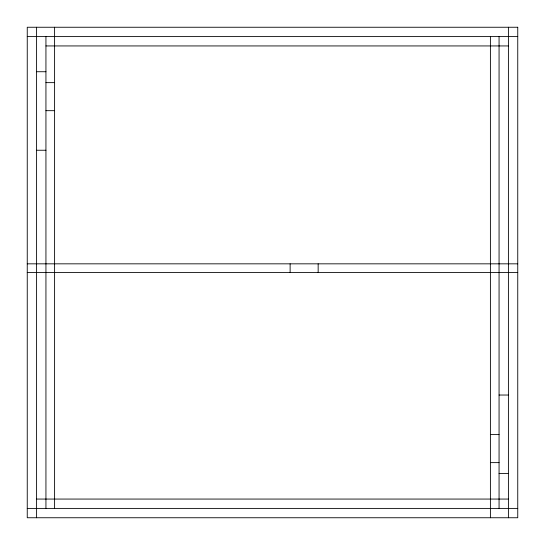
<?xml version="1.0" encoding="UTF-8"?>
<svg xmlns="http://www.w3.org/2000/svg" width="545" height="545" viewBox="0 0 545 545"><rect width="100%" height="100%" fill="white"/><g stroke="black" fill="none" stroke-linecap="round" stroke-linejoin="round"><path stroke-width="0.82" d="M27.25 36.597L517.75 36.597M45.937 45.937L508.403 45.937M36.597 71.729L45.937 71.729M45.937 82.642L54.602 82.642M45.937 110.676L54.602 110.676M36.597 150.243L45.937 150.243M27.25 263.834L517.75 263.834M27.25 272.5L517.75 272.5M499.063 395.03L508.403 395.03M490.398 434.597L499.063 434.597M490.398 462.63L499.063 462.63M499.063 473.544L508.403 473.544M36.597 499.063L508.403 499.063M27.25 508.403L517.75 508.403M508.403 27.25L508.403 517.75M499.063 36.597L499.063 508.403M490.398 36.597L490.398 517.75M318.157 263.834L318.157 272.5M290.124 263.834L290.124 272.5M54.602 27.25L54.602 508.403M45.937 36.597L45.937 508.403M36.597 27.25L36.597 517.75M517.75 27.25L27.25 27.25L27.25 517.75L517.75 517.75L517.75 27.25"/></g></svg>
